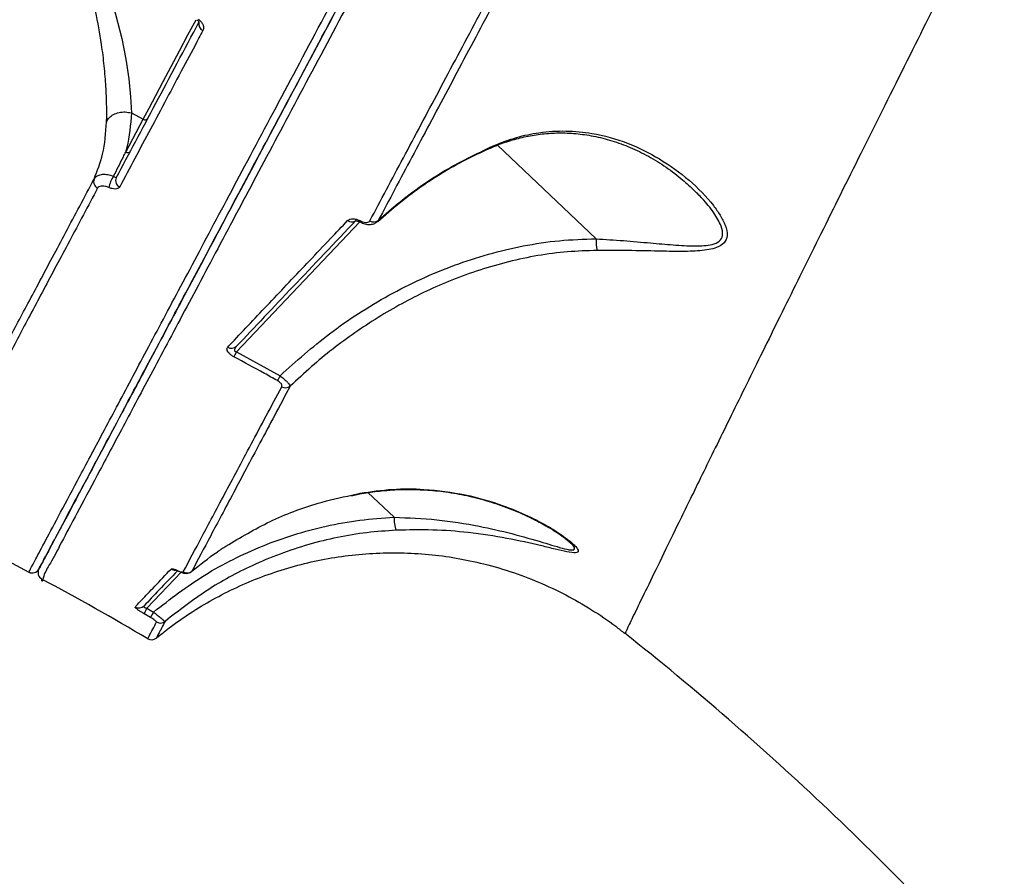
# Model space of a CAD drawing. Header units: millimetres. Extents: x -7245 to 6306, y -6696 to 5973.
# Drawn here: x -2929.5 to -2795.7, y 1209.2 to 1324.2 of the extents above; entities that cross this region are included whole.
import ezdxf

# ---------------------------------------------------------------- set-up
doc = ezdxf.new("R2010")
doc.units = ezdxf.units.MM
for name, color, linetype in [('DIKOM_ОБЪЕКТ', 7, 'Continuous'), ('DIKOM_РАЗМЕР_ЗОНА', 7, 'Continuous'), ('DIKOM_РАЗМЕР_ОБЪЕКТА', 7, 'Continuous')]:
    doc.layers.add(name, color=color, linetype=linetype)
doc.styles.add('style1', font='arial.ttf', dxfattribs={"width": 0.8})
doc.dimstyles.new('1-50', dxfattribs={"dimtxt": 300, "dimasz": 200, "dimexe": 100, "dimexo": 0, "dimgap": 100, "dimtad": 1, "dimtxsty": 'style1', "dimcen": 200, "dimclrd": 7, "dimclre": 7, "dimclrt": 7, "dimadec": 1, "dimazin": 2, "dimtfac": 1, "dimtmove": 0, "dimatfit": 2, "dimfxl": 0, "dimlwd": 25, "dimlwe": 18, "dimarcsym": 0})

# ---------------------------------------------------------------- blocks, each defined once
blk = doc.blocks.new('*D10')
at = {"layer": 'Defpoints', "color": 0, "transparency": 16777216}
for p in [(-4365.71, 2792.53), (4306.16, 475.6), (4306.16, -5965.27)]:
    blk.add_point(p, dxfattribs=at)
at = {"layer": 'DIKOM_РАЗМЕР_ОБЪЕКТА', "color": 7, "lineweight": 18, "transparency": 16777216}
for p, q in [((-4365.71, 2792.53), (-4365.71, -6065.27)), ((4306.16, 475.6), (4306.16, -6065.27))]:
    blk.add_line(p, q, dxfattribs=at)
at = {"layer": 'DIKOM_РАЗМЕР_ОБЪЕКТА', "color": 7, "lineweight": 25, "transparency": 16777216}
blk.add_line((-4165.71, -5965.27), (4106.16, -5965.27), dxfattribs=at)
at = {"layer": 'DIKOM_РАЗМЕР_ОБЪЕКТА', "color": 7, "transparency": 16777216}
for points in [[(-4165.71, -5931.93), (-4165.71, -5998.6), (-4365.71, -5965.27)], [(4106.16, -5931.93), (4106.16, -5998.6), (4306.16, -5965.27)]]:
    blk.add_solid(points, dxfattribs=at)
at = {"layer": 'DIKOM_РАЗМЕР_ОБЪЕКТА', "color": 7, "transparency": 16777216, "insert": (-85.78, -5712.1), "char_height": 300, "attachment_point": 5, "style": 'style1'}
blk.add_mtext('8650', dxfattribs=at)
blk = doc.blocks.new('*D11')
at = {"layer": 'Defpoints', "color": 0, "transparency": 16777216}
for p in [(-3472.32, 4472.83), (-6199.73, -2928.86), (1850.21, -2928.86)]:
    blk.add_point(p, dxfattribs=at)
at = {"layer": 'DIKOM_РАЗМЕР_ОБЪЕКТА', "color": 7, "lineweight": 18, "transparency": 16777216}
for p, q in [((-3472.32, 4472.83), (-6299.73, 4472.83)), ((1850.21, -2928.86), (-6299.73, -2928.86))]:
    blk.add_line(p, q, dxfattribs=at)
at = {"layer": 'DIKOM_РАЗМЕР_ОБЪЕКТА', "color": 7, "lineweight": 25, "transparency": 16777216}
blk.add_line((-6199.73, 4272.83), (-6199.73, -2728.86), dxfattribs=at)
at = {"layer": 'DIKOM_РАЗМЕР_ОБЪЕКТА', "color": 7, "transparency": 16777216}
for points in [[(-6233.06, 4272.83), (-6166.39, 4272.83), (-6199.73, 4472.83)], [(-6233.06, -2728.86), (-6166.39, -2728.86), (-6199.73, -2928.86)]]:
    blk.add_solid(points, dxfattribs=at)
at = {"layer": 'DIKOM_РАЗМЕР_ОБЪЕКТА', "color": 7, "transparency": 16777216, "insert": (-6452.9, 984.54), "char_height": 300, "attachment_point": 5, "rotation": 90, "style": 'style1'}
blk.add_mtext('7400', dxfattribs=at)
blk = doc.blocks.new('*D13')
at = {"layer": 'Defpoints', "color": 0, "transparency": 16777216}
for p in [(-4231.86, 5972.83), (-6795, -4928.88), (1792.4, -4928.88)]:
    blk.add_point(p, dxfattribs=at)
at = {"layer": 'DIKOM_РАЗМЕР_ЗОНА', "color": 7, "lineweight": 18, "transparency": 16777216}
for p, q in [((-4231.86, 5972.83), (-6895, 5972.83)), ((1792.4, -4928.88), (-6895, -4928.88))]:
    blk.add_line(p, q, dxfattribs=at)
at = {"layer": 'DIKOM_РАЗМЕР_ЗОНА', "color": 7, "lineweight": 25, "transparency": 16777216}
blk.add_line((-6795, 5772.83), (-6795, -4728.88), dxfattribs=at)
at = {"layer": 'DIKOM_РАЗМЕР_ЗОНА', "color": 7, "transparency": 16777216}
for points in [[(-6828.33, 5772.83), (-6761.67, 5772.83), (-6795, 5972.83)], [(-6828.33, -4728.88), (-6761.67, -4728.88), (-6795, -4928.88)]]:
    blk.add_solid(points, dxfattribs=at)
at = {"layer": 'DIKOM_РАЗМЕР_ЗОНА', "color": 7, "transparency": 16777216, "insert": (-7048.17, 972.94), "char_height": 300, "attachment_point": 5, "rotation": 90, "style": 'style1'}
blk.add_mtext('10900', dxfattribs=at)

msp = doc.modelspace()

# ---------------------------------------------------------------- linework, layer by layer
at = {"layer": 'DIKOM_ОБЪЕКТ', "color": 7, "linetype": 'Continuous', "lineweight": 15}
for p, q in [((-2915.253, 1306.466), (-2912.909, 1310.875)), ((-2914.487, 1311.714), (-2914.483, 1311.712)), ((-2914.483, 1311.712), (-2912.909, 1310.875)), ((-2852.111, 1294.812), (-2865.35, 1307.376)), ((-2839.094, 1301.449), (-2839.275, 1301.628)), ((-2881.424, 1297.124), (-2879.226, 1299.084)), ((-2881.361, 1297.259), (-2879.201, 1299.154)), ((-2879.201, 1299.154), (-2879.225, 1299.072)), ((-2883.843, 1297.089), (-2900.399, 1279.643)), ((-2881.361, 1297.259), (-2881.462, 1297.158)), ((-2900.399, 1279.643), (-2894.538, 1276.432)), ((-2884.937, 1260.31), (-2883.825, 1260.557)), ((-2884.909, 1260.394), (-2883.801, 1260.661)), ((-2883.801, 1260.661), (-2883.84, 1260.621)), ((-2879.23, 1257.429), (-2882.735, 1260.754)), ((-2907.809, 1250.044), (-2912.399, 1245.208)), ((-2908.142, 1250.18), (-2908.135, 1250.176)), ((-2912.399, 1245.208), (-2911.518, 1244.696)), ((-2911.91, 1243.958), (-2912.788, 1244.469)), ((-2909.956, 1243.447), (-2910.073, 1243.226))]:
    msp.add_line(p, q, dxfattribs=at)
at = {"layer": 'DIKOM_ОБЪЕКТ', "color": 7, "linetype": 'Continuous', "lineweight": 15, "flags": 128}
for points in [[(-2917.978, 1346.583), (-2919.353, 1347.283), (-2921.483, 1347.956), (-2923.242, 1347.957), (-2923.998, 1347.38), (-2924.205, 1346.277), (-2923.815, 1344.406), (-2923.131, 1342.498), (-2922.305, 1340.499), (-2920.212, 1335.496), (-2918.213, 1330.234), (-2916.868, 1325.997), (-2915.781, 1321.73), (-2915.236, 1318.959), (-2914.839, 1316.295), (-2914.599, 1313.868), (-2914.487, 1311.714), (-2914.487, 1311.714), (-2914.487, 1311.714)], [(-2912.909, 1310.875), (-2912.117, 1312.365), (-2911.213, 1314.066), (-2910.216, 1315.94), (-2909.148, 1317.948), (-2908.034, 1320.044), (-2906.895, 1322.185), (-2905.801, 1324.243)], [(-2865.801, 1307.358), (-2865.818, 1307.224), (-2865.849, 1307.191)], [(-2883.731, 1297.208), (-2883.761, 1297.109), (-2883.765, 1297.059), (-2883.762, 1297.055)], [(-2908.205, 1250.24), (-2908.152, 1250.185), (-2908.142, 1250.18)]]:
    msp.add_lwpolyline(points, dxfattribs=at)
at = {"layer": 'DIKOM_ОБЪЕКТ', "color": 7, "linetype": 'Continuous', "lineweight": 15}
for centre, radius, start, end in [((-2359.315, 2317.953), 1209.999, 211.047391, 241.952609), ((-3101.08, 922.896), 580.869, 31.098554, 61.901446), ((-3101.08, 922.896), 579.133, 31.098848, 61.901152), ((-2904.5, 1323.656), 0.944, 166.2211, 245.93996), ((-2912.653, 1311.251), 0.455, 235.69081, 323.6743), ((-2914.997, 1306.842), 0.455, 235.66373, 323.71592), ((-2918.607, 1302.491), 0.951, 158.53322, 244.48272), ((-2913.054, 1300.713), 4.581, 146.8239, 167.52007), ((-2915.661, 1302.631), 0.943, 155.87586, 244.9412), ((-2884.911, 1298.004), 0.918, 232.99301, 302.01648), ((-2881.941, 1298.089), 1.012, 238.11705, 304.92362), ((-2843.306, 1294.747), 8.805, 179.57772, 189.74602), ((-2901.037, 1281.044), 0.927, 235.8707, 314.21831), ((-2891.38, 1274.769), 10.252, 151.61434, 155.80913), ((-2884.762, 1270.937), 11.215, 150.65605, 154.48565), ((-2893.787, 1275.819), 1.006, 238.63605, 306.97764), ((-2874.334, 1257.328), 4.897, 178.82621, 199.66743), ((-2927.788, 1250.94), 1, 241.95261, 332), ((-2927.789, 1250.941), 1, 241.97478, 332.00071), ((-2926.024, 1249.999), 1, 152, 241.82783), ((-2908.645, 1251.331), 1.003, 238.86828, 272.99167), ((-3101.08, 922.896), 370, 59.32128, 61.84546), ((-2907.016, 1250.945), 1.002, 239.18771, 308.88156), ((-2913.491, 1246.229), 0.996, 239.59067, 316.33191), ((-2906.501, 1241.627), 6.9, 148.73527, 155.67759), ((-2905.67, 1241.113), 6.858, 148.51072, 155.49059), ((-2910.592, 1244.221), 1.002, 239.3297, 309.37658), ((-2911.787, 1241.971), 1, 239.22928, 309.99287), ((-3101.08, 922.896), 407, 46.5, 51.59785), ((-3101.08, 922.896), 407, 41.40198, 46.5)]:
    msp.add_arc(centre, radius, start, end, dxfattribs=at)
for points, knots in [([(-2928.259, 1250.058), (-2928.233, 1250.107), (-2928.162, 1250.24), (-2927.546, 1251.398), (-2926.264, 1253.81), (-2924.356, 1257.397), (-2921.816, 1262.175), (-2918.631, 1268.163), (-2914.876, 1275.228), (-2910.573, 1283.318), (-2905.764, 1292.365), (-2900.366, 1302.515), (-2894.377, 1313.78), (-2887.801, 1326.147), (-2880.784, 1339.345), (-2873.36, 1353.308), (-2865.571, 1367.956), (-2857.292, 1383.528), (-2848.528, 1400.008), (-2839.301, 1417.361), (-2829.926, 1434.995), (-2820.452, 1452.81), (-2810.934, 1470.713), (-2801.1, 1489.206), (-2790.972, 1508.255), (-2780.574, 1527.81), (-2769.993, 1547.711), (-2759.256, 1567.905), (-2748.396, 1588.328), (-2737.378, 1609.05), (-2726.234, 1630.01), (-2714.999, 1651.138), (-2703.922, 1671.972), (-2693.036, 1692.444), (-2682.372, 1712.502), (-2671.755, 1732.469), (-2661.223, 1752.276), (-2650.824, 1771.834), (-2641.365, 1789.622), (-2635.494, 1800.663), (-2632.898, 1805.546)], [0, 0, 0, 0, 0.0156515, 0.0421674, 0.0687037, 0.0952198, 0.1225059, 0.1498143, 0.1771005, 0.2036164, 0.2301527, 0.2566689, 0.2839551, 0.3112632, 0.3385493, 0.3650657, 0.391602, 0.4181178, 0.4454043, 0.4727127, 0.4999986, 0.5255599, 0.5511397, 0.5767005, 0.6029493, 0.6292178, 0.6554667, 0.6819824, 0.7085188, 0.7350352, 0.7623214, 0.7896295, 0.8169158, 0.8434321, 0.8699686, 0.8964846, 0.9237709, 0.951079, 0.9783653, 1, 1, 1, 1]), ([(-2632.25, 1804.637), (-2634.84, 1799.766), (-2640.642, 1788.853), (-2649.974, 1771.303), (-2660.2, 1752.07), (-2670.667, 1732.385), (-2681.318, 1712.354), (-2692.106, 1692.063), (-2702.999, 1671.578), (-2713.979, 1650.926), (-2725.028, 1630.147), (-2736.11, 1609.306), (-2747.173, 1588.499), (-2758.166, 1567.824), (-2768.921, 1547.598), (-2779.419, 1527.851), (-2789.657, 1508.599), (-2799.735, 1489.644), (-2809.612, 1471.068), (-2819.244, 1452.953), (-2828.72, 1435.131), (-2838.008, 1417.661), (-2847.085, 1400.591), (-2855.808, 1384.184), (-2864.14, 1368.516), (-2872.039, 1353.661), (-2879.476, 1339.672), (-2886.432, 1326.592), (-2892.901, 1314.422), (-2898.871, 1303.196), (-2904.314, 1292.96), (-2909.203, 1283.765), (-2913.244, 1276.164), (-2916.545, 1269.956), (-2919.224, 1264.916), (-2921.515, 1260.608), (-2923.432, 1257.004), (-2924.954, 1254.141), (-2926.056, 1252.069), (-2926.756, 1250.751), (-2926.856, 1250.564), (-2926.905, 1250.471)], [0, 0, 0, 0, 0.0216352, 0.0484722, 0.0753941, 0.1023583, 0.1293234, 0.156245, 0.183082, 0.209919, 0.2368403, 0.2638052, 0.2907698, 0.3176917, 0.3445289, 0.3703767, 0.3962998, 0.4222618, 0.4482237, 0.4741473, 0.499995, 0.5268319, 0.5537538, 0.5807182, 0.6076827, 0.6346044, 0.6614412, 0.6882785, 0.7151999, 0.7421646, 0.769129, 0.7960507, 0.8228877, 0.8446336, 0.8664017, 0.88817, 0.9099155, 0.9324241, 0.9549578, 0.9774915, 1, 1, 1, 1]), ([(-2956.094, 1315.076), (-2955.502, 1316.198), (-2954.316, 1318.445), (-2951.832, 1323.156), (-2948.846, 1328.816), (-2945.324, 1335.497), (-2941.292, 1343.142), (-2936.758, 1351.744), (-2931.718, 1361.304), (-2926.193, 1371.79), (-2920.202, 1383.159), (-2913.776, 1395.359), (-2906.943, 1408.331), (-2899.722, 1422.048), (-2892.116, 1436.501), (-2884.144, 1451.653), (-2875.838, 1467.445), (-2867.239, 1483.807), (-2858.384, 1500.66), (-2849.295, 1517.966), (-2839.984, 1535.708), (-2830.47, 1553.847), (-2820.791, 1572.316), (-2810.991, 1591.027), (-2801.119, 1609.895), (-2791.194, 1628.878), (-2781.235, 1647.948), (-2771.259, 1667.071), (-2761.306, 1686.174), (-2751.422, 1705.168), (-2741.653, 1723.968), (-2732.75, 1741.131), (-2724.686, 1756.699), (-2719.875, 1766.002), (-2717.47, 1770.653)], [0, 0, 0, 0, 0.0315566, 0.0632129, 0.0949194, 0.1266266, 0.1582827, 0.1898395, 0.2213973, 0.2530543, 0.2847622, 0.3164699, 0.3481273, 0.3796854, 0.4112652, 0.4429446, 0.4746742, 0.5064044, 0.5380839, 0.5696638, 0.6012951, 0.6330258, 0.6648067, 0.6965877, 0.7283185, 0.7599497, 0.7916592, 0.823468, 0.8553266, 0.8871865, 0.9189955, 0.9507054, 0.9753529, 1, 1, 1, 1]), ([(-2926.907, 1250.468), (-2926.848, 1250.578), (-2926.731, 1250.798), (-2925.791, 1252.566), (-2924.281, 1255.405), (-2922.125, 1259.461), (-2919.329, 1264.719), (-2915.952, 1271.072), (-2912.019, 1278.469), (-2907.567, 1286.842), (-2902.522, 1296.328), (-2896.88, 1306.941), (-2890.643, 1318.67), (-2884.344, 1330.518), (-2878.11, 1342.241), (-2872.058, 1353.624), (-2865.714, 1365.555), (-2859.014, 1378.155), (-2851.959, 1391.425), (-2844.547, 1405.364), (-2836.899, 1419.749), (-2831.605, 1429.706), (-2828.959, 1434.682)], [0, 0, 0, 0, 0.0530308, 0.1061024, 0.1591335, 0.2137045, 0.2683204, 0.3228917, 0.3759228, 0.4289955, 0.4820269, 0.5365987, 0.5912153, 0.6457869, 0.6892773, 0.7328125, 0.7763468, 0.8198372, 0.8648532, 0.9099187, 0.9549846, 1, 1, 1, 1]), ([(-2828.312, 1433.77), (-2830.161, 1430.293), (-2835.14, 1420.927), (-2842.992, 1406.162), (-2851.752, 1389.686), (-2860.214, 1373.771), (-2868.341, 1358.487), (-2876.094, 1343.906), (-2883.303, 1330.348), (-2889.956, 1317.837), (-2896.053, 1306.37), (-2901.693, 1295.762), (-2906.838, 1286.087), (-2911.455, 1277.404), (-2915.444, 1269.901), (-2918.806, 1263.58), (-2921.555, 1258.401), (-2923.738, 1254.328), (-2925.319, 1251.236), (-2926.281, 1249.873), (-2926.496, 1248.36), (-2926.496, 1249.117), (-2926.496, 1249.117)], [0, 0, 0, 0, 0.0313058, 0.0843369, 0.1374098, 0.1904413, 0.245013, 0.2996294, 0.3542018, 0.4072334, 0.4603057, 0.5133368, 0.5679089, 0.6225252, 0.6770969, 0.7301282, 0.7831999, 0.8362308, 0.890802, 0.9454177, 0.9999885, 1, 1, 1, 1]), ([(-2785.01, 1369.115), (-2787.229, 1364.729), (-2791.666, 1355.958), (-2797.965, 1343.458), (-2803.985, 1331.477), (-2809.883, 1319.7), (-2815.587, 1308.267), (-2821.036, 1297.308), (-2826.073, 1287.137), (-2830.665, 1277.829), (-2834.787, 1269.445), (-2838.31, 1262.252), (-2841.255, 1256.22), (-2843.658, 1251.288), (-2845.584, 1247.321), (-2847.026, 1244.35), (-2847.905, 1242.535), (-2848.292, 1241.732), (-2848.21, 1241.903), (-2848.195, 1241.934)], [0, 0, 0, 0, 0.0566668, 0.1133346, 0.1705664, 0.2277978, 0.2910657, 0.3543832, 0.4176507, 0.4827829, 0.5479699, 0.6131011, 0.6743793, 0.735703, 0.7969802, 0.8600259, 0.9231226, 0.9861676, 1, 1, 1, 1]), ([(-2917.815, 1310.489), (-2917.814, 1310.568), (-2917.797, 1311.288), (-2917.795, 1312.807), (-2917.887, 1315.27), (-2918.111, 1318.004), (-2918.532, 1321.4), (-2919.245, 1325.384), (-2920.383, 1330.253), (-2921.907, 1335.381), (-2923.31, 1339.627), (-2924.287, 1342.686), (-2924.849, 1344.788), (-2925.112, 1346.642), (-2924.804, 1348.02), (-2923.833, 1348.841), (-2922.161, 1348.935), (-2920.099, 1348.408), (-2917.928, 1347.385), (-2915.776, 1345.984), (-2914.461, 1344.702), (-2913.804, 1344.061)], [0, 0, 0, 0, 0.0056291, 0.0508136, 0.0960125, 0.1438675, 0.1917673, 0.263317, 0.3349741, 0.4270934, 0.5191851, 0.5590197, 0.5987855, 0.6438194, 0.6799266, 0.7160696, 0.7691226, 0.823719, 0.8784568, 0.9392279, 1, 1, 1, 1]), ([(-2882.475, 1297.23), (-2880.996, 1300.012), (-2878.038, 1305.578), (-2873.224, 1314.637), (-2868.159, 1324.166), (-2864.545, 1330.967), (-2862.737, 1334.367)], [0, 0, 0, 0, 0.2491201, 0.4982396, 0.7491209, 1, 1, 1, 1]), ([(-2861.649, 1334.35), (-2863.441, 1330.978), (-2867.026, 1324.233), (-2872.075, 1314.733), (-2876.898, 1305.658), (-2879.873, 1300.059), (-2881.361, 1297.259)], [0, 0, 0, 0, 0.2491174, 0.4982405, 0.7491218, 1, 1, 1, 1]), ([(-2916.521, 1303.016), (-2914.788, 1306.277), (-2911.315, 1312.808), (-2907.356, 1320.254), (-2905.373, 1323.983)], [0, 0, 0, 0, 0.4992733, 1, 1, 1, 1]), ([(-2905.701, 1324.21), (-2905.683, 1324.199), (-2905.62, 1324.159), (-2905.532, 1324.077), (-2905.449, 1323.978), (-2905.404, 1323.889), (-2905.402, 1323.878), (-2905.401, 1323.872)], [0, 0, 0, 0, 0.066447, 0.2343878, 0.4316264, 0.6854301, 1, 1, 1, 1]), ([(-2905.537, 1324.325), (-2905.403, 1324.22), (-2905.138, 1324.013), (-2904.882, 1323.622), (-2904.767, 1323.214), (-2904.811, 1322.937), (-2904.878, 1322.808), (-2904.885, 1322.794)], [0, 0, 0, 0, 0.2147085, 0.4258335, 0.681751, 0.9641336, 1, 1, 1, 1]), ([(-2904.885, 1322.794), (-2905.063, 1322.458), (-2905.954, 1320.782), (-2908.369, 1316.242), (-2912.001, 1309.41), (-2914.706, 1304.323), (-2916.06, 1301.777)], [0, 0, 0, 0, 0.0441478, 0.220719, 0.6100143, 1, 1, 1, 1]), ([(-2917.815, 1310.489), (-2917.804, 1310.52), (-2917.729, 1310.724), (-2917.479, 1311.103), (-2916.916, 1311.533), (-2916.156, 1311.807), (-2915.303, 1311.892), (-2914.759, 1311.773), (-2914.487, 1311.714)], [0, 0, 0, 0, 0.0320126, 0.2048524, 0.403655, 0.6024665, 0.8011816, 1, 1, 1, 1]), ([(-2919.492, 1302.839), (-2919.062, 1303.935), (-2918.12, 1306.331), (-2917.923, 1309.026), (-2917.815, 1310.489)], [0, 0, 0, 0, 0.4574571, 1, 1, 1, 1]), ([(-2914.483, 1311.712), (-2914.609, 1310.138), (-2914.753, 1308.346), (-2915.199, 1306.67), (-2915.253, 1306.466)], [0, 0, 0, 0, 0.878588, 1, 1, 1, 1]), ([(-2865.801, 1307.358), (-2864.801, 1307.74), (-2862.799, 1308.504), (-2859.533, 1309.178), (-2856.113, 1309.385), (-2852.087, 1308.992), (-2847.83, 1307.778), (-2843.473, 1305.608), (-2839.513, 1302.76), (-2836.894, 1300.07), (-2835.412, 1297.974), (-2834.702, 1296.59), (-2834.411, 1295.275), (-2834.821, 1294.211), (-2836.049, 1293.479), (-2838.147, 1293.165), (-2840.842, 1293.1), (-2844.08, 1293.167), (-2847.793, 1293.25), (-2850.587, 1293.254), (-2851.984, 1293.256)], [0, 0, 0, 0, 0.0478402, 0.095731, 0.155125, 0.2146225, 0.3020661, 0.3896662, 0.4817489, 0.5736884, 0.6070721, 0.6403827, 0.6772312, 0.7075545, 0.7379243, 0.7828292, 0.829119, 0.8755403, 0.9377632, 1, 1, 1, 1]), ([(-2865.848, 1307.189), (-2865.838, 1307.194), (-2865.178, 1307.51), (-2863.802, 1307.961), (-2861.73, 1308.54), (-2859.578, 1308.904), (-2857.357, 1309.07), (-2855.07, 1309.002), (-2852.686, 1308.69), (-2850.24, 1308.107), (-2847.772, 1307.236), (-2845.333, 1306.084), (-2842.956, 1304.644), (-2840.846, 1303.099), (-2839.625, 1301.952), (-2839.091, 1301.451)], [0, 0, 0, 0, 0.0009934, 0.0634959, 0.1279188, 0.1958523, 0.2676669, 0.3437011, 0.4250422, 0.5141274, 0.6074891, 0.7056442, 0.8086908, 0.9162973, 1, 1, 1, 1]), ([(-2916.888, 1303.22), (-2916.44, 1304.091), (-2915.884, 1305.171), (-2915.356, 1306.256), (-2915.253, 1306.466)], [0, 0, 0, 0, 0.8058716, 1, 1, 1, 1]), ([(-2879.212, 1299.054), (-2878.322, 1299.775), (-2876.356, 1301.369), (-2873.093, 1303.52), (-2869.54, 1305.554), (-2867.067, 1306.654), (-2865.851, 1307.196)], [0, 0, 0, 0, 0.2189359, 0.4837142, 0.745985, 1, 1, 1, 1]), ([(-2879.201, 1299.154), (-2879.116, 1299.224), (-2877.07, 1300.915), (-2872.8, 1304.022), (-2868.149, 1306.239), (-2865.801, 1307.358)], [0, 0, 0, 0, 0.0210824, 0.5057028, 1, 1, 1, 1]), ([(-2932.694, 1278.005), (-2931.785, 1279.715), (-2929.966, 1283.136), (-2926.807, 1289.079), (-2923.36, 1295.564), (-2920.781, 1300.414), (-2919.492, 1302.839)], [0, 0, 0, 0, 0.2490993, 0.4981931, 0.7490951, 1, 1, 1, 1]), ([(-2919.492, 1302.839), (-2919.465, 1302.885), (-2919.348, 1303.085), (-2919.003, 1303.35), (-2918.38, 1303.504), (-2917.651, 1303.478), (-2917.144, 1303.307), (-2916.888, 1303.22)], [0, 0, 0, 0, 0.0735368, 0.3198407, 0.5508059, 0.7734121, 1, 1, 1, 1]), ([(-2916.888, 1303.22), (-2916.848, 1303.197), (-2916.8, 1303.171), (-2916.715, 1303.123), (-2916.632, 1303.076), (-2916.553, 1303.033), (-2916.524, 1303.017), (-2916.522, 1303.016), (-2916.521, 1303.016)], [0, 0, 0, 0, 0.1598032, 0.1864764, 0.3963016, 0.6399174, 0.917317, 1, 1, 1, 1]), ([(-2919.017, 1301.632), (-2920.3, 1299.219), (-2922.866, 1294.392), (-2926.317, 1287.901), (-2929.495, 1281.923), (-2931.332, 1278.468), (-2932.25, 1276.74)], [0, 0, 0, 0, 0.2490998, 0.4981945, 0.7490981, 1, 1, 1, 1]), ([(-2917.527, 1301.703), (-2917.678, 1301.761), (-2917.981, 1301.875), (-2918.402, 1301.923), (-2918.754, 1301.873), (-2918.943, 1301.753), (-2919.003, 1301.655), (-2919.017, 1301.632)], [0, 0, 0, 0, 0.220978, 0.4417389, 0.6744207, 0.9251474, 1, 1, 1, 1]), ([(-2916.06, 1301.777), (-2916.074, 1301.755), (-2916.133, 1301.658), (-2916.317, 1301.538), (-2916.662, 1301.487), (-2917.078, 1301.533), (-2917.377, 1301.646), (-2917.527, 1301.703)], [0, 0, 0, 0, 0.0733677, 0.322567, 0.5550515, 0.777292, 1, 1, 1, 1]), ([(-2852.111, 1294.812), (-2850.884, 1294.735), (-2848.419, 1294.58), (-2844.962, 1294.276), (-2841.734, 1293.991), (-2838.901, 1293.817), (-2836.74, 1293.919), (-2835.494, 1294.444), (-2835.018, 1295.308), (-2835.289, 1296.667), (-2836.306, 1298.38), (-2837.636, 1300.046), (-2838.674, 1301.044), (-2839.094, 1301.449)], [0, 0, 0, 0, 0.1201682, 0.2414541, 0.3465744, 0.4532649, 0.5483286, 0.6041266, 0.659789, 0.7312001, 0.8263535, 0.9295615, 1, 1, 1, 1]), ([(-2901.557, 1280.276), (-2901.358, 1280.487), (-2900.363, 1281.538), (-2897.699, 1284.351), (-2893.37, 1288.922), (-2888.942, 1293.598), (-2886.231, 1296.461), (-2885.464, 1297.271)], [0, 0, 0, 0, 0.0413717, 0.2068699, 0.5381469, 0.8694268, 1, 1, 1, 1]), ([(-2884.313, 1297.321), (-2887.197, 1294.282), (-2892.972, 1288.196), (-2897.915, 1282.988), (-2900.39, 1280.379)], [0, 0, 0, 0, 0.499176, 1, 1, 1, 1]), ([(-2885.464, 1297.271), (-2885.372, 1297.338), (-2885.19, 1297.472), (-2884.734, 1297.511), (-2884.227, 1297.43), (-2883.885, 1297.277), (-2883.731, 1297.208)], [0, 0, 0, 0, 0.2591613, 0.5177704, 0.7813454, 1, 1, 1, 1]), ([(-2884.442, 1297.226), (-2884.444, 1297.226), (-2884.449, 1297.225), (-2884.35, 1297.235), (-2884.166, 1297.208), (-2883.951, 1297.147), (-2883.814, 1297.077), (-2883.762, 1297.05)], [0, 0, 0, 0, 0.1231976, 0.3456217, 0.6012938, 0.8483251, 1, 1, 1, 1]), ([(-2883.757, 1297.062), (-2883.563, 1296.973), (-2883.12, 1296.77), (-2882.453, 1296.713), (-2881.852, 1296.826), (-2881.57, 1297.05), (-2881.452, 1297.143)], [0, 0, 0, 0, 0.2444836, 0.557305, 0.8145859, 1, 1, 1, 1]), ([(-2883.731, 1297.208), (-2883.688, 1297.187), (-2883.519, 1297.105), (-2883.215, 1297.016), (-2882.878, 1296.998), (-2882.61, 1297.064), (-2882.52, 1297.174), (-2882.475, 1297.23)], [0, 0, 0, 0, 0.0800439, 0.3181116, 0.5554967, 0.7773105, 1, 1, 1, 1]), ([(-2894.538, 1276.432), (-2892.366, 1278.372), (-2887.834, 1282.42), (-2881.319, 1286.576), (-2875.611, 1289.473), (-2871.15, 1291.322), (-2866.581, 1292.812), (-2861.881, 1293.924), (-2857.047, 1294.661), (-2853.756, 1294.761), (-2852.111, 1294.812)], [0, 0, 0, 0, 0.184791, 0.385688, 0.4882388, 0.5907689, 0.6915507, 0.7923257, 0.896173, 1, 1, 1, 1]), ([(-2851.984, 1293.256), (-2853.307, 1293.213), (-2857.31, 1293.082), (-2863.91, 1291.9), (-2871.36, 1289.49), (-2878.255, 1286.225), (-2884.553, 1282.307), (-2889.494, 1278.479), (-2892.236, 1275.903), (-2893.182, 1275.015)], [0, 0, 0, 0, 0.0856229, 0.2590563, 0.4326129, 0.5933048, 0.7545391, 0.9153537, 1, 1, 1, 1]), ([(-2900.732, 1278.971), (-2900.852, 1279.041), (-2901.093, 1279.182), (-2901.383, 1279.438), (-2901.58, 1279.694), (-2901.675, 1279.941), (-2901.661, 1280.14), (-2901.587, 1280.237), (-2901.557, 1280.276)], [0, 0, 0, 0, 0.1643027, 0.3292368, 0.4897538, 0.6616555, 0.8613724, 1, 1, 1, 1]), ([(-2900.39, 1280.379), (-2900.43, 1280.335), (-2900.522, 1280.233), (-2900.622, 1280.071), (-2900.669, 1279.923), (-2900.664, 1279.826), (-2900.643, 1279.766), (-2900.606, 1279.718), (-2900.55, 1279.678), (-2900.478, 1279.652), (-2900.427, 1279.646), (-2900.399, 1279.643)], [0, 0, 0, 0, 0.1850035, 0.4305765, 0.6100904, 0.6934138, 0.7465326, 0.8083615, 0.8667617, 0.9300286, 1, 1, 1, 1]), ([(-2894.883, 1275.767), (-2895.465, 1276.092), (-2897.406, 1277.174), (-2899.362, 1278.231), (-2900.732, 1278.971)], [0, 0, 0, 0, 0.2996444, 1, 1, 1, 1]), ([(-2894.31, 1274.96), (-2894.307, 1274.967), (-2894.283, 1275.015), (-2894.272, 1275.114), (-2894.331, 1275.278), (-2894.456, 1275.449), (-2894.645, 1275.622), (-2894.804, 1275.719), (-2894.883, 1275.767)], [0, 0, 0, 0, 0.035408, 0.2573112, 0.4481491, 0.6281329, 0.8142994, 1, 1, 1, 1]), ([(-2894.538, 1276.432), (-2894.371, 1276.3), (-2894.039, 1276.036), (-2893.621, 1275.645), (-2893.324, 1275.315), (-2893.195, 1275.112), (-2893.185, 1275.039), (-2893.182, 1275.015)], [0, 0, 0, 0, 0.222176, 0.4444999, 0.6651149, 0.8922852, 1, 1, 1, 1]), ([(-2907.529, 1250.084), (-2906.728, 1251.591), (-2905.127, 1254.604), (-2902.048, 1260.4), (-2898.512, 1267.052), (-2895.711, 1272.324), (-2894.31, 1274.96)], [0, 0, 0, 0, 0.2486165, 0.4972312, 0.7486162, 1, 1, 1, 1]), ([(-2893.182, 1275.015), (-2894.566, 1272.41), (-2897.334, 1267.2), (-2900.862, 1260.562), (-2903.959, 1254.734), (-2905.577, 1251.688), (-2906.387, 1250.165)], [0, 0, 0, 0, 0.2486158, 0.4972311, 0.7486162, 1, 1, 1, 1]), ([(-2883.833, 1260.562), (-2883.445, 1260.634), (-2882.267, 1260.852), (-2881.102, 1260.953), (-2880.32, 1261.02)], [0, 0, 0, 0, 0.329247, 1, 1, 1, 1]), ([(-2883.801, 1260.661), (-2882.344, 1260.867), (-2879.427, 1261.28), (-2874.648, 1261.236), (-2869.602, 1260.541), (-2865.023, 1259.223), (-2861.262, 1257.659), (-2858.287, 1256.095), (-2856.103, 1254.637), (-2854.796, 1253.501), (-2854.371, 1252.832), (-2854.781, 1252.582), (-2855.978, 1252.757), (-2857.571, 1253.131), (-2858.781, 1253.428), (-2859.387, 1253.578)], [0, 0, 0, 0, 0.0921244, 0.1844015, 0.3115636, 0.4389077, 0.5276425, 0.6165257, 0.7046542, 0.7603896, 0.8047369, 0.8494239, 0.9010045, 0.9504233, 1, 1, 1, 1]), ([(-2880.32, 1261.02), (-2880.252, 1261.028), (-2879.283, 1261.135), (-2877.399, 1261.17), (-2874.656, 1261.105), (-2871.875, 1260.808), (-2869.051, 1260.27), (-2866.202, 1259.501), (-2863.384, 1258.5), (-2860.917, 1257.4), (-2858.913, 1256.337), (-2857.464, 1255.455), (-2856.502, 1254.782), (-2855.88, 1254.286), (-2855.684, 1254.102), (-2855.607, 1254.029)], [0, 0, 0, 0, 0.006461, 0.0928981, 0.1842791, 0.280098, 0.3798491, 0.4868041, 0.5990562, 0.7139627, 0.7992814, 0.8706247, 0.932524, 0.9731746, 1, 1, 1, 1]), ([(-2901.795, 1253.562), (-2899.85, 1254.709), (-2895.925, 1257.024), (-2890.19, 1259.238), (-2886.423, 1260.063), (-2884.909, 1260.394)], [0, 0, 0, 0, 0.3698211, 0.7468066, 1, 1, 1, 1]), ([(-2911.518, 1244.696), (-2909.282, 1246.43), (-2905.899, 1249.053), (-2900.866, 1251.809), (-2896.871, 1253.63), (-2892.697, 1255.127), (-2888.331, 1256.288), (-2883.834, 1257.108), (-2880.765, 1257.322), (-2879.23, 1257.429)], [0, 0, 0, 0, 0.2403973, 0.3636783, 0.4869572, 0.6133602, 0.7397561, 0.8698834, 1, 1, 1, 1]), ([(-2879.23, 1257.429), (-2877.299, 1257.348), (-2873.387, 1257.186), (-2868.098, 1256.338), (-2863.334, 1255.247), (-2859.986, 1254.27), (-2857.685, 1253.57), (-2856.279, 1253.164), (-2855.286, 1252.971), (-2855.003, 1253.089), (-2854.998, 1253.335), (-2855.151, 1253.614), (-2855.528, 1253.939), (-2855.618, 1254.016)], [0, 0, 0, 0, 0.1807591, 0.3661617, 0.5194385, 0.6751442, 0.7381011, 0.8020741, 0.8676444, 0.9132389, 0.9248853, 0.9821352, 1, 1, 1, 1]), ([(-2878.946, 1255.68), (-2880.266, 1255.589), (-2884.233, 1255.315), (-2890.806, 1253.932), (-2897.985, 1251.239), (-2904.464, 1247.736), (-2908.115, 1244.884), (-2909.956, 1243.447)], [0, 0, 0, 0, 0.1165804, 0.3502662, 0.5897145, 0.7930973, 1, 1, 1, 1]), ([(-2859.387, 1253.578), (-2860.926, 1253.931), (-2864.006, 1254.638), (-2869.013, 1255.4), (-2873.994, 1255.783), (-2877.296, 1255.714), (-2878.946, 1255.68)], [0, 0, 0, 0, 0.2669699, 0.5343259, 0.7672645, 1, 1, 1, 1]), ([(-2906.387, 1250.165), (-2905.272, 1251.057), (-2903.78, 1252.251), (-2902.196, 1253.297), (-2901.795, 1253.562)], [0, 0, 0, 0, 0.7468154, 1, 1, 1, 1]), ([(-2911.131, 1241.185), (-2910.57, 1241.648), (-2909.121, 1242.846), (-2906.598, 1244.589), (-2903.57, 1246.421), (-2900.355, 1248.055), (-2896.992, 1249.469), (-2893.504, 1250.642), (-2889.918, 1251.562), (-2886.257, 1252.215), (-2882.546, 1252.596), (-2878.806, 1252.698), (-2875.063, 1252.521), (-2871.337, 1252.063), (-2867.524, 1251.3), (-2863.672, 1250.208), (-2859.835, 1248.767), (-2856.172, 1247.046), (-2852.719, 1245.048), (-2850.087, 1243.304), (-2848.679, 1242.147), (-2848.284, 1241.823)], [0, 0, 0, 0, 0.0320894, 0.0829393, 0.1351111, 0.1881745, 0.2418512, 0.2959624, 0.3503894, 0.4050419, 0.4598812, 0.5148547, 0.5699324, 0.6250933, 0.6803268, 0.7413041, 0.8015618, 0.8609754, 0.9196086, 0.9774963, 1, 1, 1, 1]), ([(-2913.995, 1245.37), (-2913.94, 1245.428), (-2913.665, 1245.719), (-2912.871, 1246.557), (-2911.423, 1248.086), (-2909.917, 1249.677), (-2909.164, 1250.473)], [0, 0, 0, 0, 0.0480578, 0.2403207, 0.6198812, 1, 1, 1, 1]), ([(-2908.303, 1250.25), (-2909.154, 1249.353), (-2910.985, 1247.424), (-2912.148, 1246.198), (-2912.771, 1245.541)], [0, 0, 0, 0, 0.464796, 1, 1, 1, 1]), ([(-2909.164, 1250.473), (-2909.124, 1250.491), (-2909.046, 1250.527), (-2908.756, 1250.466), (-2908.456, 1250.356), (-2908.26, 1250.266), (-2908.205, 1250.24)], [0, 0, 0, 0, 0.2927028, 0.5850112, 0.8821021, 1, 1, 1, 1]), ([(-2908.597, 1250.354), (-2908.596, 1250.353), (-2908.595, 1250.353), (-2908.533, 1250.339), (-2908.397, 1250.29), (-2908.253, 1250.234), (-2908.152, 1250.183), (-2908.136, 1250.175)], [0, 0, 0, 0, 0.1117131, 0.3123779, 0.5914878, 0.9335989, 1, 1, 1, 1]), ([(-2908.205, 1250.24), (-2908.142, 1250.211), (-2907.985, 1250.14), (-2907.772, 1250.068), (-2907.593, 1250.037), (-2907.55, 1250.069), (-2907.529, 1250.084)], [0, 0, 0, 0, 0.183466, 0.4626965, 0.7309312, 1, 1, 1, 1]), ([(-2908.139, 1250.183), (-2907.99, 1250.116), (-2907.683, 1249.977), (-2907.307, 1249.885), (-2906.916, 1249.891), (-2906.592, 1249.989), (-2906.432, 1250.133), (-2906.359, 1250.197)], [0, 0, 0, 0, 0.24874, 0.5123017, 0.689714, 0.8606682, 1, 1, 1, 1]), ([(-2912.788, 1244.469), (-2912.93, 1244.553), (-2913.213, 1244.721), (-2913.584, 1244.968), (-2913.852, 1245.17), (-2914, 1245.313), (-2913.997, 1245.352), (-2913.995, 1245.37)], [0, 0, 0, 0, 0.2063664, 0.4133803, 0.6142468, 0.8134338, 1, 1, 1, 1]), ([(-2912.771, 1245.541), (-2912.789, 1245.517), (-2912.825, 1245.47), (-2912.813, 1245.394), (-2912.764, 1245.34), (-2912.705, 1245.297), (-2912.646, 1245.27), (-2912.539, 1245.232), (-2912.46, 1245.219), (-2912.399, 1245.208)], [0, 0, 0, 0, 0.2068637, 0.405083, 0.539627, 0.5904508, 0.729605, 0.7858867, 1, 1, 1, 1]), ([(-2911.103, 1243.359), (-2911.103, 1243.369), (-2911.104, 1243.393), (-2911.188, 1243.478), (-2911.364, 1243.613), (-2911.617, 1243.783), (-2911.813, 1243.9), (-2911.91, 1243.958)], [0, 0, 0, 0, 0.1487336, 0.3487801, 0.5573031, 0.7789936, 1, 1, 1, 1]), ([(-2911.518, 1244.696), (-2911.345, 1244.552), (-2910.998, 1244.265), (-2910.532, 1243.885), (-2910.179, 1243.605), (-2909.999, 1243.468), (-2909.967, 1243.452), (-2909.956, 1243.447)], [0, 0, 0, 0, 0.2222098, 0.4447576, 0.6637723, 0.8806255, 1, 1, 1, 1]), ([(-2912.294, 1241.118), (-2912.246, 1241.208), (-2912.15, 1241.389), (-2911.453, 1242.7), (-2911.103, 1243.359)], [0, 0, 0, 0, 0.4970063, 1, 1, 1, 1]), ([(-2910.073, 1243.226), (-2910.373, 1242.663), (-2910.987, 1241.507), (-2911.077, 1241.338), (-2911.123, 1241.251)], [0, 0, 0, 0, 0.4880669, 1, 1, 1, 1]), ([(-2911.123, 1241.251), (-2911.141, 1241.219), (-2911.16, 1241.183), (-2911.148, 1241.203), (-2911.147, 1241.205)], [0, 0, 0, 0, 0.9132836, 1, 1, 1, 1])]:
    msp.add_open_spline(points, degree=3, knots=knots, dxfattribs=at)

# ---------------------------------------------------------------- dimensions: what is measured, and where the dimension line sits
at = {"layer": 'DIKOM_РАЗМЕР_ЗОНА'}
dim = msp.add_linear_dim(base=(-6795.001, -4928.879), p1=(-4231.865, 5972.834), p2=(1792.398, -4928.879), angle=90, text='10900', dimstyle='1-50', dxfattribs=at)
dim.commit()
dim.dimension.update_dxf_attribs({"geometry": '*D13', "text_midpoint": (-6795.001, 972.936), "dimtype": 160})
at = {"layer": 'DIKOM_РАЗМЕР_ОБЪЕКТА'}
dim = msp.add_linear_dim(base=(-6199.728, -2928.864), p1=(-3472.315, 4472.834), p2=(1850.213, -2928.864), angle=90, text='7400', dimstyle='1-50', dxfattribs=at)
dim.commit()
dim.dimension.update_dxf_attribs({"geometry": '*D11', "text_midpoint": (-6199.728, 984.539), "dimtype": 160})
dim = msp.add_linear_dim(base=(4306.158, -5965.268), p1=(-4365.714, 2792.532), p2=(4306.158, 475.605), text='8650', dimstyle='1-50', dxfattribs=at)
dim.commit()
dim.dimension.update_dxf_attribs({"geometry": '*D10', "text_midpoint": (-85.784, -5965.268), "dimtype": 160})

doc.saveas('drawing.dxf')
